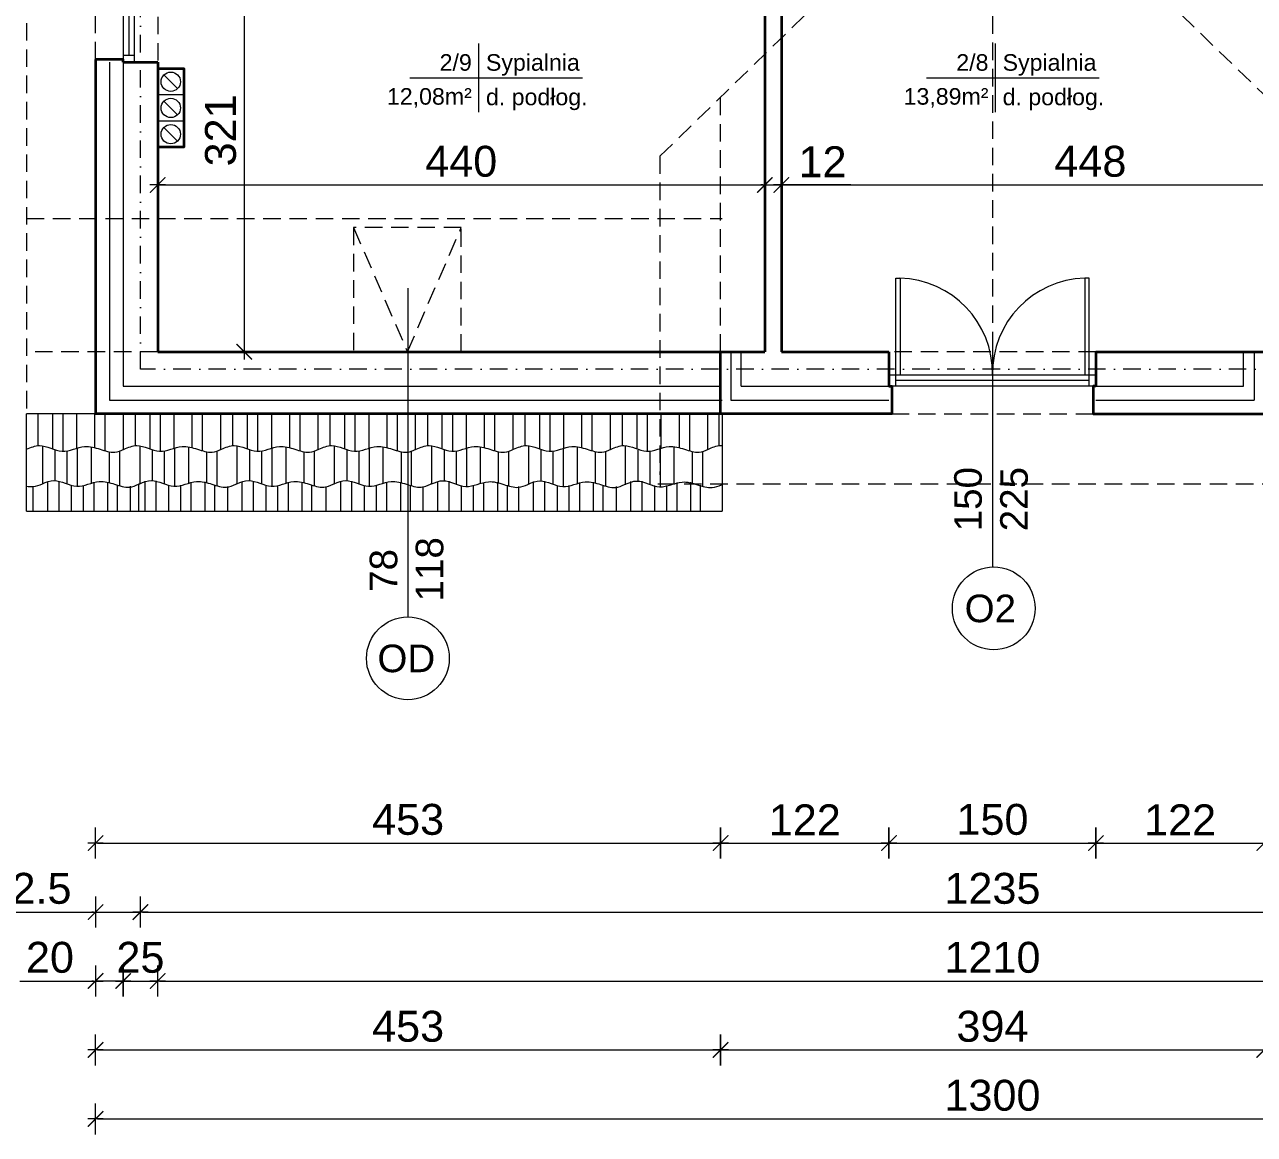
# Model space of a CAD drawing. Header units: millimetres. Extents: x -13512 to 8923, y -6533 to 5096.
# Drawn here: x 3007 to 3898, y -861 to -57 of the extents above; entities that cross this region are included whole.
import ezdxf

# ---------------------------------------------------------------- set-up
doc = ezdxf.new("R2010")
doc.units = ezdxf.units.MM
doc.linetypes.add('DASHDOT', pattern=[25.4, 12.7, -6.35, 0, -6.35])
doc.linetypes.add('DASHED', pattern=[19.05, 12.7, -6.35])
doc.layers.get('0').update_dxf_attribs({"lineweight": 0})
for name, color, linetype, lineweight in [('A-murowane', 3, 'Continuous', 35), ('A-osie', 7, 'DASHDOT', 5), ('A-p.widokowa', 6, 'Continuous', 15), ('A-p.widokowa-RefEdit0', 6, 'Continuous', 15), ('A-pod', 6, 'DASHED', 15), ('A-schody', 2, 'Continuous', 5), ('A-stolarka', 1, 'Continuous', 5), ('A-w.ocieplenie', 4, 'BATTING', 5), ('A-wykończenie', 4, 'Continuous', 5), ('A17_OPIS_WARSTW', 22, 'Continuous', 9), ('B-opis', 7, 'Continuous', 0)]:
    doc.layers.add(name, color=color, linetype=linetype, lineweight=lineweight)
doc.styles.get("Standard").update_dxf_attribs({"font": 'arial.ttf'})
doc.linetypes.add('BATTING', pattern='A,0.00254,-2.54,[134,ltypeshp.shx,S=2.54,R=0,X=-2.54,Y=0],-5.08,[134,ltypeshp.shx,S=2.54,R=180,X=2.54,Y=0],-2.54', length=10.16254)
doc.dimstyles.new('PM-100', dxfattribs={"dimscale": 2.8, "dimtxt": 8, "dimasz": 0.5, "dimexe": 0, "dimexo": 0, "dimgap": 2, "dimtad": 1, "dimdec": 1, "dimrnd": 0.1, "dimzin": 13, "dimdsep": 46, "dimtxsty": 'Standard', "dimblk": 'Q', "dimcen": 0, "dimse1": 1, "dimse2": 1, "dimclrd": 256, "dimclre": 251, "dimclrt": 41, "dimadec": 1, "dimazin": 0, "dimtfac": 1, "dimtdec": 1, "dimtix": 1, "dimtmove": 1, "dimatfit": 0, "dimldrblk": 'NONE', "dimfxl": 1, "dimtolj": 1, "dimtzin": 13, "dimlwd": -1, "dimlwe": 0, "dimarcsym": 0})

# ---------------------------------------------------------------- blocks, each defined once
blk = doc.blocks.new('A$C386A056A')
at = {"layer": 'A-stolarka'}
for p, q in [((-25, 0), (-25, -90)), ((-17, 0), (-17, -90)), ((-25, -5), (-17, -5)), ((-21, -5), (-21, -85)), ((-25, -85), (-17, -85))]:
    blk.add_line(p, q, dxfattribs=at)
blk = doc.blocks.new('A$C59F40237')
at = {"layer": 'A-p.widokowa-RefEdit0'}
for p, q in [((8.09, 25.62), (8.09, 2.6)), ((18.66, 25.62), (18.66, 0.25)), ((26.43, -1.54), (26.43, 25.62)), ((36.19, 25.62), (36.19, 0.69)), ((49.51, 1.1), (49.51, 25.62)), ((56.99, -1.18), (56.99, 25.62)), ((70.14, -0.21), (70.14, 25.62))]:
    blk.add_line(p, q, dxfattribs=at)
blk.add_open_spline([(0, 0), (3.09, 1.32), (11.62, 4.97), (25.63, -5.19), (40.3, 3.84), (49.51, 1.1), (53.24, 0), (56.84, -1.19), (62.79, -3.17), (68.4, -1.05), (70.6, 0)], degree=3, knots=[0, 0, 0, 0, 9.666865, 26.644915, 43.34195, 54.677882, 54.677882, 54.677882, 65.547939, 72.653896, 72.653896, 72.653896, 72.653896], dxfattribs=at)
blk = doc.blocks.new('A$C78BC5D11')
at = {"layer": 'A-p.widokowa'}
for p, q in [((0, 27.49), (0, 0)), ((9.11, 24.57), (9.11, 2.22)), ((17.77, 23.74), (17.77, -0.13)), ((25.54, -1.92), (25.54, 25.93)), ((35.3, 26.66), (35.3, 0.31)), ((48.63, 0.73), (48.63, 23.11)), ((56.1, -1.56), (56.1, 23.73))]:
    blk.add_line(p, q, dxfattribs=at)
blk.add_open_spline([(0, 0), (2.8, 1.19), (11.03, 4.38), (24.74, -5.56), (39.41, 3.46), (48.63, 0.73), (52.36, -0.38), (55.95, -1.57), (61.9, -3.55), (67.51, -1.42), (69.71, -0.38), (69.72, -0.37), (69.73, -0.37), (69.74, -0.37), (69.99, -0.24), (70.25, -0.12), (70.5, 0)], degree=3, knots=[73.574951, 73.574951, 73.574951, 73.574951, 82.320761, 99.298811, 115.995846, 127.331778, 127.331778, 127.331778, 138.201835, 145.307792, 145.307792, 145.307792, 145.332598, 145.332598, 145.332598, 146.160665, 146.160665, 146.160665, 146.160665], dxfattribs=at)
blk = doc.blocks.new('A$C3E720E91')
at = {"layer": 'A-p.widokowa'}
for p, q in [((15.37, -18.28), (15.37, 3.22)), ((23.31, 3.57), (23.31, -18.28)), ((32.42, 0.51), (32.42, -18.28)), ((41.08, 0.35), (41.08, -18.41)), ((48.85, -18.28), (48.85, 2.63)), ((58.62, 2.74), (58.62, -18.28)), ((65.61, 0.75), (65.61, -18.28)), ((4.85, -18.27), (4.85, -0.36))]:
    blk.add_line(p, q, dxfattribs=at)
blk = doc.blocks.new('A$C23497A29')
at = {"layer": 'A-p.widokowa'}
for p, q in [((50, 0), (0, 0)), ((0, -70.62), (0, 0)), ((8.09, 0), (8.09, -23.03)), ((18.66, 0), (18.66, -25.38)), ((26.43, -27.17), (26.43, 0)), ((36.19, 0), (36.19, -24.93)), ((49.51, -24.52), (49.51, 0)), ((56.99, -26.81), (56.99, 0)), ((70.14, -25.84), (70.14, 0)), ((501.81, 0), (501.81, -23.03)), ((504, 0), (504, -70.62)), ((4.85, -70.61), (4.85, -52.7)), ((15.37, -70.62), (15.37, -49.13)), ((23.31, -48.77), (23.31, -70.62)), ((32.42, -51.83), (32.42, -70.62)), ((41.08, -51.99), (41.08, -70.75)), ((48.85, -70.62), (48.85, -49.71)), ((58.62, -49.6), (58.62, -70.62)), ((65.61, -51.59), (65.61, -70.62)), ((81.1, -51.03), (81.1, -70.62)), ((0, -70.62), (504, -70.62))]:
    blk.add_line(p, q, dxfattribs=at)
for points, knots in [([(0, -25.62), (3.09, -24.3), (11.62, -20.65), (25.63, -30.81), (40.3, -21.79), (49.51, -24.52), (53.24, -25.62), (56.84, -26.82), (62.79, -28.79), (68.4, -26.67), (70.6, -25.62)], [0, 0, 0, 0, 9.666865, 26.644915, 43.34195, 54.677882, 54.677882, 54.677882, 65.547939, 72.653896, 72.653896, 72.653896, 72.653896]), ([(494.17, -25.62), (496.82, -24.3), (500.24, -22.84), (503.67, -22.97), (504, -22.99)], [0, 0, 0, 0, 9.666865, 10.690457, 10.690457, 10.690457, 10.690457]), ([(0, -52.34), (1.61, -52.68), (5.5, -53.09), (9.25, -51.67), (11.45, -50.62), (11.46, -50.62), (11.47, -50.62), (11.47, -50.61), (11.73, -50.49), (11.99, -50.37), (12.24, -50.25)], [133.300499, 133.300499, 133.300499, 133.300499, 138.201835, 145.307792, 145.307792, 145.307792, 145.332598, 145.332598, 145.332598, 146.160665, 146.160665, 146.160665, 146.160665]), ([(11.45, -50.62), (14.25, -49.44), (22.48, -46.25), (36.19, -56.19), (50.86, -47.16), (60.08, -49.9), (63.81, -51), (67.4, -52.2), (73.35, -54.17), (78.96, -52.05), (81.16, -51), (81.17, -51), (81.18, -50.99), (81.19, -50.99), (81.44, -50.87), (81.7, -50.75), (81.96, -50.62)], [73.574951, 73.574951, 73.574951, 73.574951, 82.320761, 99.298811, 115.995846, 127.331778, 127.331778, 127.331778, 138.201835, 145.307792, 145.307792, 145.307792, 145.332598, 145.332598, 145.332598, 146.160665, 146.160665, 146.160665, 146.160665])]:
    blk.add_open_spline(points, degree=3, knots=knots, dxfattribs=at)
for p in [(70.6, -25.62), (141.19, -25.62), (211.79, -25.62), (282.38, -25.62), (352.98, -25.62), (423.58, -25.62)]:
    blk.add_blockref('A$C59F40237', p, dxfattribs=at)
at = {"layer": 'A-schody'}
for name, p in [('A$C78BC5D11', (11.45, -50.62)), ('A$C78BC5D11', (81.96, -50.62)), ('A$C78BC5D11', (152.46, -50.62)), ('A$C78BC5D11', (222.96, -50.62)), ('A$C78BC5D11', (293.47, -50.75)), ('A$C78BC5D11', (363.68, -50.87)), ('A$C78BC5D11', (433.9, -50.99)), ('A$C3E720E91', (70.47, -52.1)), ('A$C3E720E91', (140.88, -52.34)), ('A$C3E720E91', (212.27, -52.34)), ('A$C3E720E91', (282.59, -52.34)), ('A$C3E720E91', (352, -52.35)), ('A$C3E720E91', (422.66, -52.35))]:
    blk.add_blockref(name, p, dxfattribs=at)
blk = doc.blocks.new('Q')
for p, q in [((0, 8), (0, -8)), ((-4, 0), (4, 0))]:
    blk.add_line(p, q)
at = {"const_width": 0.7}
blk.add_lwpolyline([(4, 4), (-4, -4)], dxfattribs=at)
blk = doc.blocks.new('*D184')
at = {"layer": 'A17_OPIS_WARSTW', "transparency": 16777216}
blk.add_line((3166.03, 25.6), (3166.03, -292.6), dxfattribs=at)
at = {"layer": 'Defpoints', "color": 0, "transparency": 16777216}
for p in [(3339.32, 27), (3103.32, -294), (3166.03, -294)]:
    blk.add_point(p, dxfattribs=at)
at = {"layer": 'A17_OPIS_WARSTW', "transparency": 16777216, "xscale": 1.4, "yscale": 1.4, "zscale": 1.4}
for p, rotation in [((3166.03, 27), 90), ((3166.03, -294), 270)]:
    blk.add_blockref('Q', p, dxfattribs=dict(at, rotation=rotation))
at = {"layer": 'A17_OPIS_WARSTW', "color": 41, "transparency": 16777216, "insert": (3148.99, -133.5), "char_height": 22.4, "attachment_point": 5, "rotation": 90}
blk.add_mtext('\\A1;321', dxfattribs=at)
blk = doc.blocks.new('_None')
blk = doc.blocks.new('*D199')
at = {"layer": 'A17_OPIS_WARSTW', "transparency": 16777216}
blk.add_line((3104.72, -173.07), (3541.92, -173.07), dxfattribs=at)
at = {"layer": 'Defpoints', "color": 0, "transparency": 16777216}
for p in [(3543.32, -173.07), (3103.32, -308.73), (3543.32, -308.73)]:
    blk.add_point(p, dxfattribs=at)
at = {"layer": 'A17_OPIS_WARSTW', "transparency": 16777216, "xscale": 1.4, "yscale": 1.4, "zscale": 1.4, "rotation": 180}
blk.add_blockref('Q', (3103.32, -173.07), dxfattribs=at)
at = {"layer": 'A17_OPIS_WARSTW', "transparency": 16777216, "xscale": 1.4, "yscale": 1.4, "zscale": 1.4}
blk.add_blockref('Q', (3543.32, -173.07), dxfattribs=at)
at = {"layer": 'A17_OPIS_WARSTW', "color": 41, "transparency": 16777216, "insert": (3323.32, -156.03), "char_height": 22.4, "attachment_point": 5}
blk.add_mtext('\\A1;440', dxfattribs=at)
blk = doc.blocks.new('*D200')
at = {"layer": 'A17_OPIS_WARSTW', "transparency": 16777216}
for p, q in [((3541.92, -173.07), (3540.52, -173.07)), ((3543.32, -173.07), (3555.32, -173.07)), ((3543.32, -173.07), (3555.32, -173.07)), ((3605.66, -173.07), (3555.32, -173.07)), ((3556.72, -173.07), (3558.12, -173.07))]:
    blk.add_line(p, q, dxfattribs=at)
at = {"layer": 'Defpoints', "color": 0, "transparency": 16777216}
for p in [(3555.32, 27), (3555.32, -173.07), (3543.32, -308.73)]:
    blk.add_point(p, dxfattribs=at)
at = {"layer": 'A17_OPIS_WARSTW', "transparency": 16777216, "xscale": 1.4, "yscale": 1.4, "zscale": 1.4}
blk.add_blockref('Q', (3543.32, -173.07), dxfattribs=at)
at = {"layer": 'A17_OPIS_WARSTW', "transparency": 16777216, "xscale": 1.4, "yscale": 1.4, "zscale": 1.4, "rotation": 180}
blk.add_blockref('Q', (3555.32, -173.07), dxfattribs=at)
at = {"layer": 'A17_OPIS_WARSTW', "color": 41, "transparency": 16777216, "insert": (3585.19, -156.22), "char_height": 22.4, "attachment_point": 5}
blk.add_mtext('\\A1;12', dxfattribs=at)
blk = doc.blocks.new('*D201')
at = {"layer": 'A17_OPIS_WARSTW', "transparency": 16777216}
blk.add_line((3556.72, -173.07), (4001.92, -173.07), dxfattribs=at)
at = {"layer": 'Defpoints', "color": 0, "transparency": 16777216}
for p in [(3555.32, 27), (4003.32, 27), (4003.32, -173.07)]:
    blk.add_point(p, dxfattribs=at)
at = {"layer": 'A17_OPIS_WARSTW', "transparency": 16777216, "xscale": 1.4, "yscale": 1.4, "zscale": 1.4, "rotation": 180}
blk.add_blockref('Q', (3555.32, -173.07), dxfattribs=at)
at = {"layer": 'A17_OPIS_WARSTW', "transparency": 16777216, "xscale": 1.4, "yscale": 1.4, "zscale": 1.4}
blk.add_blockref('Q', (4003.32, -173.07), dxfattribs=at)
at = {"layer": 'A17_OPIS_WARSTW', "color": 41, "transparency": 16777216, "insert": (3779.32, -156.03), "char_height": 22.4, "attachment_point": 5}
blk.add_mtext('\\A1;448', dxfattribs=at)
blk = doc.blocks.new('A$C443F3476')
at = {"layer": 'A-p.widokowa'}
for p, q in [((19, 57), (0, 57)), ((19, 57), (19, 0)), ((4.55, 52.45), (14.45, 42.55)), ((19, 38), (0, 38)), ((4.55, 33.45), (14.45, 23.55)), ((19, 19), (0, 19)), ((4.55, 14.45), (14.45, 4.55)), ((19, 0), (0, 0))]:
    blk.add_line(p, q, dxfattribs=at)
for centre in [(9.5, 47.5), (9.5, 28.5), (9.5, 9.5)]:
    blk.add_circle(centre, 7, dxfattribs=at)
blk = doc.blocks.new('*D216')
at = {"layer": 'A17_OPIS_WARSTW', "transparency": 16777216}
blk.add_line((3059.72, -650.15), (3509.92, -650.15), dxfattribs=at)
at = {"layer": 'Defpoints', "color": 0, "transparency": 16777216}
for p in [(3511.32, -294), (3058.32, -339), (3511.32, -650.15)]:
    blk.add_point(p, dxfattribs=at)
at = {"layer": 'A17_OPIS_WARSTW', "transparency": 16777216, "xscale": 1.4, "yscale": 1.4, "zscale": 1.4, "rotation": 180}
blk.add_blockref('Q', (3058.32, -650.15), dxfattribs=at)
at = {"layer": 'A17_OPIS_WARSTW', "transparency": 16777216, "xscale": 1.4, "yscale": 1.4, "zscale": 1.4}
blk.add_blockref('Q', (3511.32, -650.15), dxfattribs=at)
at = {"layer": 'A17_OPIS_WARSTW', "color": 41, "transparency": 16777216, "insert": (3284.82, -633.11), "char_height": 22.4, "attachment_point": 5}
blk.add_mtext('\\A1;453', dxfattribs=at)
blk = doc.blocks.new('*D217')
at = {"layer": 'A17_OPIS_WARSTW', "transparency": 16777216}
blk.add_line((3512.72, -650.15), (3631.92, -650.15), dxfattribs=at)
at = {"layer": 'Defpoints', "color": 0, "transparency": 16777216}
for p in [(3511.32, -294), (3633.32, -319), (3633.32, -650.15)]:
    blk.add_point(p, dxfattribs=at)
at = {"layer": 'A17_OPIS_WARSTW', "transparency": 16777216, "xscale": 1.4, "yscale": 1.4, "zscale": 1.4, "rotation": 180}
blk.add_blockref('Q', (3511.32, -650.15), dxfattribs=at)
at = {"layer": 'A17_OPIS_WARSTW', "transparency": 16777216, "xscale": 1.4, "yscale": 1.4, "zscale": 1.4}
blk.add_blockref('Q', (3633.32, -650.15), dxfattribs=at)
at = {"layer": 'A17_OPIS_WARSTW', "color": 41, "transparency": 16777216, "insert": (3572.32, -633.3), "char_height": 22.4, "attachment_point": 5}
blk.add_mtext('\\A1;122', dxfattribs=at)
blk = doc.blocks.new('*D218')
at = {"layer": 'A17_OPIS_WARSTW', "transparency": 16777216}
blk.add_line((3634.72, -650.15), (3781.92, -650.15), dxfattribs=at)
at = {"layer": 'Defpoints', "color": 0, "transparency": 16777216}
for p in [(3633.32, -311), (3783.32, -311), (3783.32, -650.15)]:
    blk.add_point(p, dxfattribs=at)
at = {"layer": 'A17_OPIS_WARSTW', "transparency": 16777216, "xscale": 1.4, "yscale": 1.4, "zscale": 1.4, "rotation": 180}
blk.add_blockref('Q', (3633.32, -650.15), dxfattribs=at)
at = {"layer": 'A17_OPIS_WARSTW', "transparency": 16777216, "xscale": 1.4, "yscale": 1.4, "zscale": 1.4}
blk.add_blockref('Q', (3783.32, -650.15), dxfattribs=at)
at = {"layer": 'A17_OPIS_WARSTW', "color": 41, "transparency": 16777216, "insert": (3708.32, -633.11), "char_height": 22.4, "attachment_point": 5}
blk.add_mtext('\\A1;150', dxfattribs=at)
blk = doc.blocks.new('*D219')
at = {"layer": 'A17_OPIS_WARSTW', "transparency": 16777216}
blk.add_line((3784.72, -650.15), (3903.92, -650.15), dxfattribs=at)
at = {"layer": 'Defpoints', "color": 0, "transparency": 16777216}
for p in [(3783.32, -319), (3905.32, -339), (3905.32, -650.15)]:
    blk.add_point(p, dxfattribs=at)
at = {"layer": 'A17_OPIS_WARSTW', "transparency": 16777216, "xscale": 1.4, "yscale": 1.4, "zscale": 1.4, "rotation": 180}
blk.add_blockref('Q', (3783.32, -650.15), dxfattribs=at)
at = {"layer": 'A17_OPIS_WARSTW', "transparency": 16777216, "xscale": 1.4, "yscale": 1.4, "zscale": 1.4}
blk.add_blockref('Q', (3905.32, -650.15), dxfattribs=at)
at = {"layer": 'A17_OPIS_WARSTW', "color": 41, "transparency": 16777216, "insert": (3844.32, -633.3), "char_height": 22.4, "attachment_point": 5}
blk.add_mtext('\\A1;122', dxfattribs=at)
blk = doc.blocks.new('*D221')
at = {"layer": 'A17_OPIS_WARSTW', "transparency": 16777216}
for p, q in [((2975.65, -700.15), (3058.32, -700.15)), ((3056.92, -700.15), (3055.52, -700.15)), ((3058.32, -700.15), (3090.82, -700.15)), ((3058.32, -700.15), (3090.82, -700.15)), ((3092.22, -700.15), (3093.62, -700.15))]:
    blk.add_line(p, q, dxfattribs=at)
at = {"layer": 'Defpoints', "color": 0, "transparency": 16777216}
for p in [(3090.82, -306.5), (3058.32, -339), (3090.82, -700.15)]:
    blk.add_point(p, dxfattribs=at)
at = {"layer": 'A17_OPIS_WARSTW', "transparency": 16777216, "xscale": 1.4, "yscale": 1.4, "zscale": 1.4}
blk.add_blockref('Q', (3058.32, -700.15), dxfattribs=at)
at = {"layer": 'A17_OPIS_WARSTW', "transparency": 16777216, "xscale": 1.4, "yscale": 1.4, "zscale": 1.4, "rotation": 180}
blk.add_blockref('Q', (3090.82, -700.15), dxfattribs=at)
at = {"layer": 'A17_OPIS_WARSTW', "color": 41, "transparency": 16777216, "insert": (3010.42, -683.11), "char_height": 22.4, "attachment_point": 5}
blk.add_mtext('\\A1;32.5', dxfattribs=at)
blk = doc.blocks.new('*D222')
at = {"layer": 'A17_OPIS_WARSTW', "transparency": 16777216}
blk.add_line((3092.22, -700.15), (4324.42, -700.15), dxfattribs=at)
at = {"layer": 'Defpoints', "color": 0, "transparency": 16777216}
for p in [(3090.82, -306.5), (4325.82, -306.5), (4325.82, -700.15)]:
    blk.add_point(p, dxfattribs=at)
at = {"layer": 'A17_OPIS_WARSTW', "transparency": 16777216, "xscale": 1.4, "yscale": 1.4, "zscale": 1.4, "rotation": 180}
blk.add_blockref('Q', (3090.82, -700.15), dxfattribs=at)
at = {"layer": 'A17_OPIS_WARSTW', "transparency": 16777216, "xscale": 1.4, "yscale": 1.4, "zscale": 1.4}
blk.add_blockref('Q', (4325.82, -700.15), dxfattribs=at)
at = {"layer": 'A17_OPIS_WARSTW', "color": 41, "transparency": 16777216, "insert": (3708.32, -683.11), "char_height": 22.4, "attachment_point": 5}
blk.add_mtext('\\A1;1235', dxfattribs=at)
blk = doc.blocks.new('*D224')
at = {"layer": 'A17_OPIS_WARSTW', "transparency": 16777216}
for p, q in [((3003.46, -750.15), (3058.32, -750.15)), ((3056.92, -750.15), (3055.52, -750.15)), ((3078.32, -750.15), (3058.32, -750.15)), ((3078.32, -750.15), (3058.32, -750.15)), ((3079.72, -750.15), (3081.12, -750.15))]:
    blk.add_line(p, q, dxfattribs=at)
at = {"layer": 'Defpoints', "color": 0, "transparency": 16777216}
for p in [(3058.32, -319), (3078.32, -319), (3058.32, -750.15)]:
    blk.add_point(p, dxfattribs=at)
at = {"layer": 'A17_OPIS_WARSTW', "transparency": 16777216, "xscale": 1.4, "yscale": 1.4, "zscale": 1.4}
blk.add_blockref('Q', (3058.32, -750.15), dxfattribs=at)
at = {"layer": 'A17_OPIS_WARSTW', "transparency": 16777216, "xscale": 1.4, "yscale": 1.4, "zscale": 1.4, "rotation": 180}
blk.add_blockref('Q', (3078.32, -750.15), dxfattribs=at)
at = {"layer": 'A17_OPIS_WARSTW', "color": 41, "transparency": 16777216, "insert": (3025.25, -733.11), "char_height": 22.4, "attachment_point": 5}
blk.add_mtext('\\A1;20', dxfattribs=at)
blk = doc.blocks.new('*D225')
at = {"layer": 'A17_OPIS_WARSTW', "transparency": 16777216}
for p, q in [((3076.92, -750.15), (3075.52, -750.15)), ((3078.32, -750.15), (3103.32, -750.15)), ((3104.72, -750.15), (3106.12, -750.15))]:
    blk.add_line(p, q, dxfattribs=at)
at = {"layer": 'Defpoints', "color": 0, "transparency": 16777216}
for p in [(3103.32, -294), (3078.32, -319), (3103.32, -750.15)]:
    blk.add_point(p, dxfattribs=at)
at = {"layer": 'A17_OPIS_WARSTW', "transparency": 16777216, "xscale": 1.4, "yscale": 1.4, "zscale": 1.4}
blk.add_blockref('Q', (3078.32, -750.15), dxfattribs=at)
at = {"layer": 'A17_OPIS_WARSTW', "transparency": 16777216, "xscale": 1.4, "yscale": 1.4, "zscale": 1.4, "rotation": 180}
blk.add_blockref('Q', (3103.32, -750.15), dxfattribs=at)
at = {"layer": 'A17_OPIS_WARSTW', "color": 41, "transparency": 16777216, "insert": (3090.82, -733.11), "char_height": 22.4, "attachment_point": 5}
blk.add_mtext('\\A1;25', dxfattribs=at)
blk = doc.blocks.new('*D226')
at = {"layer": 'A17_OPIS_WARSTW', "transparency": 16777216}
blk.add_line((3104.72, -750.15), (4311.92, -750.15), dxfattribs=at)
at = {"layer": 'Defpoints', "color": 0, "transparency": 16777216}
for p in [(3103.32, -294), (4313.32, -294), (4313.32, -750.15)]:
    blk.add_point(p, dxfattribs=at)
at = {"layer": 'A17_OPIS_WARSTW', "transparency": 16777216, "xscale": 1.4, "yscale": 1.4, "zscale": 1.4, "rotation": 180}
blk.add_blockref('Q', (3103.32, -750.15), dxfattribs=at)
at = {"layer": 'A17_OPIS_WARSTW', "transparency": 16777216, "xscale": 1.4, "yscale": 1.4, "zscale": 1.4}
blk.add_blockref('Q', (4313.32, -750.15), dxfattribs=at)
at = {"layer": 'A17_OPIS_WARSTW', "color": 41, "transparency": 16777216, "insert": (3708.32, -733.11), "char_height": 22.4, "attachment_point": 5}
blk.add_mtext('\\A1;1210', dxfattribs=at)
blk = doc.blocks.new('*D229')
at = {"layer": 'A17_OPIS_WARSTW', "transparency": 16777216}
blk.add_line((3059.72, -800.15), (3509.92, -800.15), dxfattribs=at)
at = {"layer": 'Defpoints', "color": 0, "transparency": 16777216}
for p in [(3511.32, -294), (3058.32, -339), (3511.32, -800.15)]:
    blk.add_point(p, dxfattribs=at)
at = {"layer": 'A17_OPIS_WARSTW', "transparency": 16777216, "xscale": 1.4, "yscale": 1.4, "zscale": 1.4, "rotation": 180}
blk.add_blockref('Q', (3058.32, -800.15), dxfattribs=at)
at = {"layer": 'A17_OPIS_WARSTW', "transparency": 16777216, "xscale": 1.4, "yscale": 1.4, "zscale": 1.4}
blk.add_blockref('Q', (3511.32, -800.15), dxfattribs=at)
at = {"layer": 'A17_OPIS_WARSTW', "color": 41, "transparency": 16777216, "insert": (3284.82, -783.11), "char_height": 22.4, "attachment_point": 5}
blk.add_mtext('\\A1;453', dxfattribs=at)
blk = doc.blocks.new('*D230')
at = {"layer": 'A17_OPIS_WARSTW', "transparency": 16777216}
blk.add_line((3512.72, -800.15), (3903.92, -800.15), dxfattribs=at)
at = {"layer": 'Defpoints', "color": 0, "transparency": 16777216}
for p in [(3511.32, -294), (3905.32, -294), (3905.32, -800.15)]:
    blk.add_point(p, dxfattribs=at)
at = {"layer": 'A17_OPIS_WARSTW', "transparency": 16777216, "xscale": 1.4, "yscale": 1.4, "zscale": 1.4, "rotation": 180}
blk.add_blockref('Q', (3511.32, -800.15), dxfattribs=at)
at = {"layer": 'A17_OPIS_WARSTW', "transparency": 16777216, "xscale": 1.4, "yscale": 1.4, "zscale": 1.4}
blk.add_blockref('Q', (3905.32, -800.15), dxfattribs=at)
at = {"layer": 'A17_OPIS_WARSTW', "color": 41, "transparency": 16777216, "insert": (3708.32, -783.11), "char_height": 22.4, "attachment_point": 5}
blk.add_mtext('\\A1;394', dxfattribs=at)
blk = doc.blocks.new('*D232')
at = {"layer": 'A17_OPIS_WARSTW', "transparency": 16777216}
blk.add_line((3059.72, -850.15), (4356.92, -850.15), dxfattribs=at)
at = {"layer": 'Defpoints', "color": 0, "transparency": 16777216}
for p in [(3058.32, -319), (4358.32, -319), (4358.32, -850.15)]:
    blk.add_point(p, dxfattribs=at)
at = {"layer": 'A17_OPIS_WARSTW', "transparency": 16777216, "xscale": 1.4, "yscale": 1.4, "zscale": 1.4, "rotation": 180}
blk.add_blockref('Q', (3058.32, -850.15), dxfattribs=at)
at = {"layer": 'A17_OPIS_WARSTW', "transparency": 16777216, "xscale": 1.4, "yscale": 1.4, "zscale": 1.4}
blk.add_blockref('Q', (4358.32, -850.15), dxfattribs=at)
at = {"layer": 'A17_OPIS_WARSTW', "color": 41, "transparency": 16777216, "insert": (3708.32, -833.11), "char_height": 22.4, "attachment_point": 5}
blk.add_mtext('\\A1;1300', dxfattribs=at)
blk = doc.blocks.new('*D233')
at = {"layer": 'A17_OPIS_WARSTW', "transparency": 16777216}
blk.add_line((2637.01, -337.6), (2637.01, -85.4), dxfattribs=at)
at = {"layer": 'Defpoints', "color": 0, "transparency": 16777216}
for p in [(2637.01, -84), (3090.82, -84), (3058.32, -339)]:
    blk.add_point(p, dxfattribs=at)
at = {"layer": 'A17_OPIS_WARSTW', "transparency": 16777216, "xscale": 1.4, "yscale": 1.4, "zscale": 1.4}
for p, rotation in [((2637.01, -84), 90), ((2637.01, -339), 270)]:
    blk.add_blockref('Q', p, dxfattribs=dict(at, rotation=rotation))
at = {"layer": 'A17_OPIS_WARSTW', "color": 41, "transparency": 16777216, "insert": (2619.98, -211.5), "char_height": 22.4, "attachment_point": 5, "rotation": 90}
blk.add_mtext('\\A1;255', dxfattribs=at)
blk = doc.blocks.new('*D234')
at = {"layer": 'A17_OPIS_WARSTW', "transparency": 16777216}
blk.add_line((2637.01, -82.6), (2637.01, 4.6), dxfattribs=at)
at = {"layer": 'Defpoints', "color": 0, "transparency": 16777216}
for p in [(2637.01, 6), (3086.32, 6), (3090.82, -84)]:
    blk.add_point(p, dxfattribs=at)
at = {"layer": 'A17_OPIS_WARSTW', "transparency": 16777216, "xscale": 1.4, "yscale": 1.4, "zscale": 1.4}
for p, rotation in [((2637.01, 6), 90), ((2637.01, -84), 270)]:
    blk.add_blockref('Q', p, dxfattribs=dict(at, rotation=rotation))
at = {"layer": 'A17_OPIS_WARSTW', "color": 41, "transparency": 16777216, "insert": (2619.98, -39), "char_height": 22.4, "attachment_point": 5, "rotation": 90}
blk.add_mtext('\\A1;90', dxfattribs=at)
blk = doc.blocks.new('*D240')
at = {"layer": 'A17_OPIS_WARSTW', "transparency": 16777216}
for p, q in [((2587.01, -305.1), (2587.01, -303.7)), ((2587.01, -339), (2587.01, -306.5)), ((2587.01, -339), (2587.01, -306.5)), ((2587.01, -415.95), (2587.01, -339)), ((2587.01, -340.4), (2587.01, -341.8))]:
    blk.add_line(p, q, dxfattribs=at)
at = {"layer": 'Defpoints', "color": 0, "transparency": 16777216}
for p in [(2587.01, -306.5), (3090.82, -306.5), (3057.84, -339)]:
    blk.add_point(p, dxfattribs=at)
at = {"layer": 'A17_OPIS_WARSTW', "transparency": 16777216, "xscale": 1.4, "yscale": 1.4, "zscale": 1.4}
for p, rotation in [((2587.01, -306.5), 270), ((2587.01, -339), 90)]:
    blk.add_blockref('Q', p, dxfattribs=dict(at, rotation=rotation))
at = {"layer": 'A17_OPIS_WARSTW', "color": 41, "transparency": 16777216, "insert": (2569.97, -381.18), "char_height": 22.4, "attachment_point": 5, "rotation": 90}
blk.add_mtext('\\A1;32.5', dxfattribs=at)
blk = doc.blocks.new('*D241')
at = {"layer": 'A17_OPIS_WARSTW', "transparency": 16777216}
blk.add_line((2587.01, -305.1), (2587.01, 727.1), dxfattribs=at)
at = {"layer": 'Defpoints', "color": 0, "transparency": 16777216}
for p in [(2587.01, 728.5), (3090.82, 728.5), (3090.82, -306.5)]:
    blk.add_point(p, dxfattribs=at)
at = {"layer": 'A17_OPIS_WARSTW', "transparency": 16777216, "xscale": 1.4, "yscale": 1.4, "zscale": 1.4}
for p, rotation in [((2587.01, 728.5), 90), ((2587.01, -306.5), 270)]:
    blk.add_blockref('Q', p, dxfattribs=dict(at, rotation=rotation))
at = {"layer": 'A17_OPIS_WARSTW', "color": 41, "transparency": 16777216, "insert": (2569.97, 211), "char_height": 22.4, "attachment_point": 5, "rotation": 90}
blk.add_mtext('\\A1;1035', dxfattribs=at)
blk = doc.blocks.new('*D243')
at = {"layer": 'A17_OPIS_WARSTW', "transparency": 16777216}
for p, q in [((2537.01, -317.6), (2537.01, -316.2)), ((2537.01, -339), (2537.01, -319)), ((2537.01, -339), (2537.01, -319)), ((2537.01, -407.01), (2537.01, -339)), ((2537.01, -340.4), (2537.01, -341.8))]:
    blk.add_line(p, q, dxfattribs=at)
at = {"layer": 'Defpoints', "color": 0, "transparency": 16777216}
for p in [(2537.01, -319), (3078.32, -319), (3058.32, -339)]:
    blk.add_point(p, dxfattribs=at)
at = {"layer": 'A17_OPIS_WARSTW', "transparency": 16777216, "xscale": 1.4, "yscale": 1.4, "zscale": 1.4}
for p, rotation in [((2537.01, -319), 270), ((2537.01, -339), 90)]:
    blk.add_blockref('Q', p, dxfattribs=dict(at, rotation=rotation))
at = {"layer": 'A17_OPIS_WARSTW', "color": 41, "transparency": 16777216, "insert": (2519.98, -385.22), "char_height": 22.4, "attachment_point": 5, "rotation": 90}
blk.add_mtext('\\A1;20', dxfattribs=at)
blk = doc.blocks.new('*D244')
at = {"layer": 'A17_OPIS_WARSTW', "transparency": 16777216}
for p, q in [((2537.01, -292.6), (2537.01, -291.2)), ((2537.01, -319), (2537.01, -294)), ((2537.01, -320.4), (2537.01, -321.8))]:
    blk.add_line(p, q, dxfattribs=at)
at = {"layer": 'Defpoints', "color": 0, "transparency": 16777216}
for p in [(2537.01, -294), (3103.32, -294), (3078.32, -319)]:
    blk.add_point(p, dxfattribs=at)
at = {"layer": 'A17_OPIS_WARSTW', "transparency": 16777216, "xscale": 1.4, "yscale": 1.4, "zscale": 1.4}
for p, rotation in [((2537.01, -294), 270), ((2537.01, -319), 90)]:
    blk.add_blockref('Q', p, dxfattribs=dict(at, rotation=rotation))
at = {"layer": 'A17_OPIS_WARSTW', "color": 41, "transparency": 16777216, "insert": (2519.98, -306.5), "char_height": 22.4, "attachment_point": 5, "rotation": 90}
blk.add_mtext('\\A1;25', dxfattribs=at)
blk = doc.blocks.new('*D245')
at = {"layer": 'A17_OPIS_WARSTW', "transparency": 16777216}
blk.add_line((2537.01, -292.6), (2537.01, 714.6), dxfattribs=at)
at = {"layer": 'Defpoints', "color": 0, "transparency": 16777216}
for p in [(2537.01, 716), (3103.32, 716), (3103.32, -294)]:
    blk.add_point(p, dxfattribs=at)
at = {"layer": 'A17_OPIS_WARSTW', "transparency": 16777216, "xscale": 1.4, "yscale": 1.4, "zscale": 1.4}
for p, rotation in [((2537.01, 716), 90), ((2537.01, -294), 270)]:
    blk.add_blockref('Q', p, dxfattribs=dict(at, rotation=rotation))
at = {"layer": 'A17_OPIS_WARSTW', "color": 41, "transparency": 16777216, "insert": (2519.98, 211), "char_height": 22.4, "attachment_point": 5, "rotation": 90}
blk.add_mtext('\\A1;1010', dxfattribs=at)
blk = doc.blocks.new('*D248')
at = {"layer": 'A17_OPIS_WARSTW', "transparency": 16777216}
blk.add_line((2487.01, -337.6), (2487.01, 759.6), dxfattribs=at)
at = {"layer": 'Defpoints', "color": 0, "transparency": 16777216}
for p in [(2487.01, 761), (3057.84, 761), (3058.32, -339)]:
    blk.add_point(p, dxfattribs=at)
at = {"layer": 'A17_OPIS_WARSTW', "transparency": 16777216, "xscale": 1.4, "yscale": 1.4, "zscale": 1.4}
for p, rotation in [((2487.01, 761), 90), ((2487.01, -339), 270)]:
    blk.add_blockref('Q', p, dxfattribs=dict(at, rotation=rotation))
at = {"layer": 'A17_OPIS_WARSTW', "color": 41, "transparency": 16777216, "insert": (2469.98, 211), "char_height": 22.4, "attachment_point": 5, "rotation": 90}
blk.add_mtext('\\A1;1100', dxfattribs=at)
blk = doc.blocks.new('A$C142B1280')
at = {"layer": 'A-stolarka'}
for p, q in [((-8, 150), (-8, 0)), ((-8, 145), (0, 145)), ((-4, 145), (-4, 5)), ((0, 150), (0, 0)), ((-8, 5), (0, 5))]:
    blk.add_line(p, q, dxfattribs=at)

msp = doc.modelspace()

# ---------------------------------------------------------------- linework, layer by layer
at = {"layer": 'A-murowane'}
for p, q in [((3543.32, 27), (3543.32, -294)), ((3555.32, 27), (3555.32, -294)), ((3058.32, -82), (3058.32, -339)), ((3078.32, -84), (3103.32, -84)), ((3103.32, -84), (3103.32, -294)), ((3103.32, -294), (3543.32, -294)), ((3511.32, -339), (3511.32, -294)), ((3555.32, -294), (3633.32, -294)), ((3633.32, -294), (3633.32, -319)), ((3783.32, -294), (3783.32, -319)), ((3783.32, -294), (4003.32, -294))]:
    msp.add_line(p, q, dxfattribs=at)
for points in [[(3078.32, -84), (3078.32, -82), (3058.32, -82)], [(3103.32, -88.74), (3122.32, -88.74), (3122.32, -145.74), (3103.32, -145.74)], [(3633.32, -319), (3635.32, -319), (3635.32, -339), (3058.32, -339)], [(3783.32, -319), (3781.32, -319), (3781.32, -339), (4358.32, -339)]]:
    msp.add_lwpolyline(points, dxfattribs=at)
at = {"layer": 'A-osie'}
for p, q in [((3090.82, -306.5), (3090.82, 728.5)), ((4325.82, -306.5), (3090.82, -306.5))]:
    msp.add_line(p, q, dxfattribs=at)
at = {"layer": 'A-pod'}
for p, q in [((3008.32, 211), (3008.32, -339)), ((3467.32, -152.27), (3708.32, 82.54)), ((3708.32, 82.54), (3951.32, -152.23)), ((3708.32, 82.54), (3708.32, -389.33)), ((3058.32, -82), (3058.32, 4)), ((3103.32, 6), (3103.32, -84)), ((3511.32, -294), (3511.32, -109.4)), ((3467.32, -152.27), (3467.32, -383.21)), ((3008.32, -197.31), (3512.32, -197.31)), ((3103.32, -294), (3008.32, -294)), ((3783.32, -294), (3633.32, -294)), ((3635.32, -339), (3781.32, -339)), ((3465.73, -389.63), (3952.97, -389.63))]:
    msp.add_line(p, q, dxfattribs=at)
msp.add_lwpolyline([(3245.32, -204), (3245.32, -294), (3323.32, -294), (3323.32, -204)], close=True, dxfattribs=at)
msp.add_lwpolyline([(3245.32, -204), (3284.32, -294), (3323.32, -204)], dxfattribs=at)
at = {"layer": 'A-schody'}
msp.add_line((3058.32, -294), (3058.32, -339), dxfattribs=at)
at = {"layer": 'A-stolarka'}
for points in [[(3638.32, -310.61), (3638.32, -240.61), (3641.32, -240.61), (3641.32, -310.61)], [(3778.32, -310.61), (3778.32, -240.61), (3775.32, -240.61), (3775.32, -310.61)]]:
    msp.add_lwpolyline(points, dxfattribs=at)
for centre, start, end in [((3639.48, -309.44), 359.0209, 88.47019), ((3777.16, -309.44), 91.52981, 180.9791)]:
    msp.add_arc(centre, 68.85, start, end, dxfattribs=at)
at = {"layer": 'A-w.ocieplenie'}
for p, q in [((3068.32, -84), (3068.32, -329)), ((3068.32, -329), (3512.32, -329)), ((3518.82, -329), (3633.32, -329)), ((3783.32, -329), (3898.02, -329))]:
    msp.add_line(p, q, dxfattribs=at)
at = {"layer": 'A-w.ocieplenie', "ltscale": 0.7}
for p, q in [((3518.82, -294), (3518.82, -329)), ((3898.02, -294), (3898.02, -329))]:
    msp.add_line(p, q, dxfattribs=at)
at = {"layer": 'A-wykończenie'}
for p, q in [((3078.32, -84), (3078.32, -319)), ((3526.32, -319), (3526.32, -294)), ((3890.32, -319), (3890.32, -294)), ((3078.32, -319), (3511.32, -319)), ((3526.32, -319), (3633.32, -319)), ((3783.32, -319), (3890.32, -319))]:
    msp.add_line(p, q, dxfattribs=at)
at = {"layer": 'B-opis'}
for p, q in [((3336.11, -120.39), (3336.11, -70.39)), ((3710.57, -120.39), (3710.57, -70.39)), ((3286.11, -95.39), (3411.11, -95.39)), ((3660.57, -95.39), (3785.57, -95.39)), ((3284.7, -247.92), (3284.73, -486.72)), ((3708.32, -281.64), (3708.32, -450.02))]:
    msp.add_line(p, q, dxfattribs=at)
for centre in [(3709.27, -480), (3284.65, -516.23)]:
    msp.add_circle(centre, 30, dxfattribs=at)

# ---------------------------------------------------------------- block references
at = {"layer": 'A-schody', "rotation": 90}
msp.add_blockref('A$C142B1280', (3783.32, -310.61), dxfattribs=at)
at = {"layer": 'A-schody'}
msp.add_blockref('A$C23497A29', (3008.32, -339), dxfattribs=at)
at = {"layer": 'A-stolarka'}
msp.add_blockref('A$C386A056A', (3103.32, 6), dxfattribs=at)
at = {"layer": 'A17_OPIS_WARSTW'}
msp.add_blockref('A$C443F3476', (3103.32, -145.74), dxfattribs=at)

# ---------------------------------------------------------------- texts
at = {"layer": 'B-opis'}
for s, width, insert, char_height, attachment_point in [('2/9', 87.8944, (3330.98, -78.25), 12, 3), ('Sypialnia', 87.8944, (3341.24, -78.25), 12, 1), ('2/8', 87.8944, (3705.44, -78.25), 12, 3), ('Sypialnia', 87.8944, (3715.7, -78.25), 12, 1), ('12,08m²', 87.8944, (3330.98, -102.85), 12, 3), ('d. podłog.', 87.8944, (3341.24, -103.25), 12, 1), ('13,89m²', 87.8944, (3705.44, -102.85), 12, 3), ('d. podłog.', 87.8944, (3715.7, -103.25), 12, 1), ('O2', 13.1429, (3725.42, -470.03), 20, 3), ('OD', 13.1429, (3304.48, -506.27), 20, 3)]:
    msp.add_mtext_dynamic_manual_height_columns(s, width=width, gutter_width=12.5, heights=[0], dxfattribs=dict(at, insert=insert, char_height=char_height, attachment_point=attachment_point))
at = {"layer": 'B-opis', "char_height": 20, "attachment_point": 7, "rotation": 90}
for s, insert in [('150\\P225', (3734.21, -424.14)), ('\\pi-7.6918;78\\P\\pi-14.602;118', (3310.59, -460.38))]:
    msp.add_mtext_dynamic_manual_height_columns(s, width=13.1429, gutter_width=12.5, heights=[0], dxfattribs=dict(at, insert=insert))

# ---------------------------------------------------------------- dimensions: what is measured, and where the dimension line sits
at = {"layer": 'A17_OPIS_WARSTW'}
for base, p1, p2, picture, middle in [((2487.01, 761), (3058.32, -339), (3057.84, 761), '*D248', (2469.98, 211)), ((2587.01, 728.5), (3090.82, -306.5), (3090.82, 728.5), '*D241', (2569.97, 211)), ((2537.01, 716), (3103.32, -294), (3103.32, 716), '*D245', (2519.98, 211)), ((3166.03, -294), (3339.32, 27), (3103.32, -294), '*D184', (3148.99, -133.5)), ((2637.01, 6), (3090.82, -84), (3086.32, 6), '*D234', (2619.98, -39)), ((2637.01, -84), (3058.32, -339), (3090.82, -84), '*D233', (2619.98, -211.5)), ((2537.01, -294), (3078.32, -319), (3103.32, -294), '*D244', (2519.98, -306.5))]:
    dim = msp.add_linear_dim(base=base, p1=p1, p2=p2, angle=90, dimstyle='PM-100', dxfattribs=at)
    dim.commit()
    dim.dimension.update_dxf_attribs({"geometry": picture, "text_midpoint": middle})
for base, p1, p2, picture, middle in [((3555.32, -173.07), (3543.32, -308.73), (3555.32, 27), '*D200', (3585.19, -163.47)), ((3090.82, -700.15), (3058.32, -339), (3090.82, -306.5), '*D221', (3010.42, -691.61)), ((3058.32, -750.15), (3078.32, -319), (3058.32, -319), '*D224', (3025.25, -743.4))]:
    dim = msp.add_linear_dim(base=base, p1=p1, p2=p2, dimstyle='PM-100', dxfattribs=at)
    dim.commit()
    dim.dimension.update_dxf_attribs({"geometry": picture, "text_midpoint": middle, "dimtype": 160})
for base, p1, p2, picture, middle in [((4003.32, -173.07), (3555.32, 27), (4003.32, 27), '*D201', (3779.32, -156.03)), ((3543.32, -173.07), (3103.32, -308.73), (3543.32, -308.73), '*D199', (3323.32, -156.03)), ((3511.32, -650.15), (3058.32, -339), (3511.32, -294), '*D216', (3284.82, -633.11)), ((3511.32, -800.15), (3058.32, -339), (3511.32, -294), '*D229', (3284.82, -783.11)), ((3103.32, -750.15), (3078.32, -319), (3103.32, -294), '*D225', (3090.82, -733.11)), ((4313.32, -750.15), (3103.32, -294), (4313.32, -294), '*D226', (3708.32, -733.11)), ((3633.32, -650.15), (3511.32, -294), (3633.32, -319), '*D217', (3572.32, -633.3)), ((3905.32, -800.15), (3511.32, -294), (3905.32, -294), '*D230', (3708.32, -783.11)), ((4325.82, -700.15), (3090.82, -306.5), (4325.82, -306.5), '*D222', (3708.32, -683.11)), ((3783.32, -650.15), (3633.32, -311), (3783.32, -311), '*D218', (3708.32, -633.11)), ((4358.32, -850.15), (3058.32, -319), (4358.32, -319), '*D232', (3708.32, -833.11)), ((3905.32, -650.15), (3783.32, -319), (3905.32, -339), '*D219', (3844.32, -633.3))]:
    dim = msp.add_linear_dim(base=base, p1=p1, p2=p2, dimstyle='PM-100', dxfattribs=at)
    dim.commit()
    dim.dimension.update_dxf_attribs({"geometry": picture, "text_midpoint": middle})
for base, p1, p2, picture, middle in [((2587.01, -306.5), (3057.84, -339), (3090.82, -306.5), '*D240', (2576.88, -381.18)), ((2537.01, -319), (3058.32, -339), (3078.32, -319), '*D243', (2529.27, -385.22))]:
    dim = msp.add_linear_dim(base=base, p1=p1, p2=p2, angle=90, dimstyle='PM-100', dxfattribs=at)
    dim.commit()
    dim.dimension.update_dxf_attribs({"geometry": picture, "text_midpoint": middle, "dimtype": 160})

doc.saveas('drawing.dxf')
